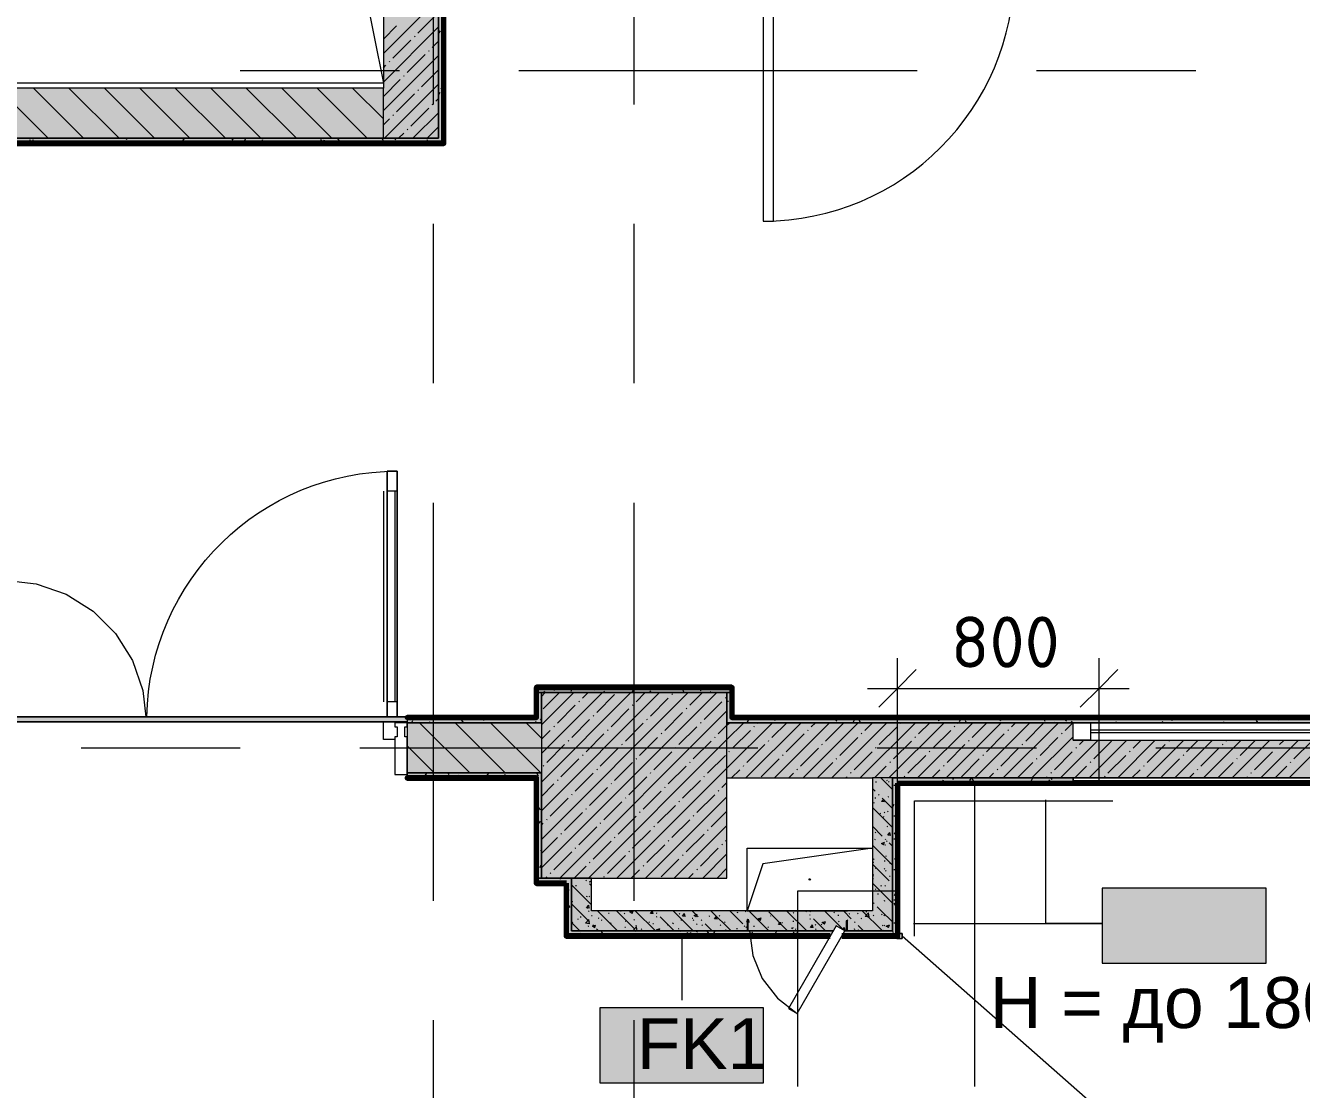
# Model space of a CAD drawing. Header units: millimetres. Extents: x -3817 to 677485, y -22715 to 103890.
# Drawn here: x 40976 to 46064, y 8349 to 12591 of the extents above; entities that cross this region are included whole.
import ezdxf

# ---------------------------------------------------------------- set-up
doc = ezdxf.new("R2010")
doc.units = ezdxf.units.MM
doc.layers.add('PDF _Геометрия', color=7, linetype='Continuous', true_color=0x1d1d1d)
doc.layers.add('PDF _Сплошная заливка', color=7, linetype='Continuous', true_color=0xffffff)
doc.layers.add('PDF _Текст', color=7, linetype='Continuous')
doc.styles.add('PDF GOST-Common', font='arial.ttf')
doc.styles.add('PDF ISOCPEUR', font='isocpeur.ttf')

msp = doc.modelspace()

# ---------------------------------------------------------------- hatches: boundary and pattern name
at = {"layer": 'PDF _Сплошная заливка', "transparency": 33554559}
for points in [[(43773.3, 9931.3), (43793.3, 9931.3), (43793.3, 9951.4), (43013.3, 9951.4), (43013.3, 9931.3), (43713.7, 9931.3)], [(47653.3, 9591.3), (47653.3, 9811.3), (46353.3, 9811.3), (46353.3, 9741.4), (45153.3, 9741.4), (45153.3, 9811.3), (43773.3, 9811.3), (43773.3, 9591.3), (47424.6, 9591.3)], [(43153.3, 9171.3), (43153.3, 9191.4), (43013.3, 9191.4), (43013.3, 9171.3), (43133.3, 9171.3)], [(44243.3, 8981.3), (44248.3, 8981.3), (44248.3, 9021.3), (44253.3, 9021.3), (44253.3, 8981.3), (44433.3, 8981.3), (44433.3, 9061.4), (43233.3, 9061.4), (43233.3, 8981.3), (43853.3, 8981.3), (43853.3, 9021.3), (43858.3, 9021.3), (43858.3, 8981.3), (44197.1, 8981.3), (44208.6, 9001.3)]]:
    msp.add_hatch(color=256, dxfattribs=at).paths.add_polyline_path(points)
h = msp.add_hatch(color=256, dxfattribs=at)
h.paths.add_polyline_path([(42971.5, 9811.3), (43013.3, 9811.3), (43013.3, 9831.4), (42498.3, 9831.4), (42498.3, 9811.3)], flags=0)
h.paths.add_polyline_path([(39583.3, 9811.3), (39583.3, 9831.4), (39003.3, 9831.4), (39003.3, 9811.3), (39283.3, 9811.3)], flags=0)
at = {"layer": 'PDF _Сплошная заливка', "true_color": 0x494949, "transparency": 33554559}
msp.add_hatch(color=251, dxfattribs=at).paths.add_polyline_path([(42498.3, 9814.4), (42498.3, 9834.4), (40858.3, 9834.4), (40858.3, 9814.4), (41487.1, 9814.4)])
at = {"layer": 'PDF _Сплошная заливка', "transparency": 33554559}
h = msp.add_hatch(color=256, dxfattribs=at)
h.paths.add_polyline_path([(51877.7, 9811.3), (52013.3, 9811.3), (52013.3, 9831.4), (50473.3, 9831.4), (50473.3, 9811.3)], flags=0)
h.paths.add_polyline_path([(43793.3, 9811.3), (48823.3, 9811.3), (48823.3, 9831.4), (43793.3, 9831.4)], flags=0)
h = msp.add_hatch(color=256, dxfattribs=at)
h.paths.add_polyline_path([(43013.3, 9611.4), (43033.3, 9611.4), (43033.3, 9811.3), (42498.3, 9811.3), (42498.3, 9611.4), (42971.5, 9611.4)], flags=0)
h.paths.add_polyline_path([(40853.3, 9611.4), (40853.3, 9811.3), (39283.3, 9811.3), (39283.3, 9611.4), (40002.8, 9611.4)], flags=0)
h = msp.add_hatch(color=256, dxfattribs=at)
h.paths.add_polyline_path([(42971.5, 9591.3), (43013.3, 9591.3), (43013.3, 9611.4), (42498.3, 9611.4), (42498.3, 9591.3)], flags=0)
h.paths.add_polyline_path([(39316.3, 9591.3), (40853.3, 9591.3), (40853.3, 9611.4), (39303.3, 9611.4), (39303.3, 9591.3)], flags=0)
h = msp.add_hatch(color=256, dxfattribs=at)
h.paths.add_polyline_path([(47633.3, 9571.4), (47653.3, 9571.4), (47653.3, 9591.3), (46353.3, 9591.3), (46353.3, 9571.4), (47632.3, 9571.4)], flags=0)
h.paths.add_polyline_path([(44453.3, 9571.4), (45153.3, 9571.4), (45153.3, 9591.3), (44453.3, 9591.3)], flags=0)
h = msp.add_hatch(color=256, dxfattribs=at)
h.paths.add_polyline_path([(43153.3, 8961.3), (44185.5, 8961.3), (44197.1, 8981.3), (43153.3, 8981.3)], flags=0)
h.paths.add_polyline_path([(44453.3, 8961.3), (44453.3, 8981.3), (44243.3, 8981.3), (44231.7, 8961.3), (44243.3, 8961.3)], flags=0)

# ---------------------------------------------------------------- linework, layer by layer
at = {"layer": 'PDF _Геометрия', "color": 253, "lineweight": 9, "true_color": 0xaaaaaa}
for points in [[(42603.3, 12276), (42603.3, 13863.5)], [(43403.3, 12276), (43403.3, 13863.5)], [(41832.6, 12411.3), (42467.6, 12411.3)], [(42943.8, 12411.3), (44531.3, 12411.3)], [(45007.6, 12411.3), (45642.6, 12411.3)], [(42603.3, 11164.8), (42603.3, 11799.8)], [(43403.3, 11164.8), (43403.3, 11799.8)], [(42404.3, 10734.4), (42404.3, 9894.4)], [(42458.3, 10734.4), (42418.3, 10734.4)], [(42448.3, 10734.4), (42448.3, 9894.4)], [(42603.3, 9101), (42603.3, 10688.5)], [(43403.3, 9101), (43403.3, 10688.5)], [(40893.3, 9834.4), (40893.3, 10379.3), (41019, 10365.2), (41138.4, 10323.4), (41245.5, 10256.1), (41335, 10166.6), (41402.3, 10059.5), (41444.1, 9940.1), (41456, 9834.4)], [(42458.3, 9894.4), (42418.3, 9894.4)], [(42448.3, 9744.3), (42403.3, 9744.3), (42403.3, 9814.4), (42458.3, 9814.4), (42458.3, 9811.3)], [(42458.3, 9794.3), (42458.3, 9754.3)], [(46353.3, 9811.3), (45153.3, 9811.3)], [(46283.3, 9781.4), (45223.3, 9781.4)], [(46283.3, 9771.3), (45223.3, 9771.3)], [(45153.3, 9741.4), (46353.3, 9741.4)], [(41197.6, 9711.4), (41832.6, 9711.4)], [(42308.8, 9711.4), (43896.3, 9711.4)], [(44372.6, 9711.4), (45007.6, 9711.4)], [(45483.8, 9711.4), (47071.3, 9711.4)], [(43863.3, 8981.3), (43876.2, 8883), (43914.2, 8791.3), (43974.6, 8712.6), (44053.3, 8652.3)], [(42603.3, 7989.8), (42603.3, 8624.8)], [(43403.3, 7989.8), (43403.3, 8624.8)]]:
    msp.add_lwpolyline(points, dxfattribs=at)
at = {"layer": 'PDF _Геометрия', "color": 9, "lineweight": 9, "true_color": 0xc0c0c0}
for points in [[(40703.3, 12341.4), (40703.3, 13051.4), (42403.3, 13051.4), (42403.3, 12341.4)], [(43793.3, 9951.4), (43013.3, 9951.4), (43013.3, 9931.3), (43793.3, 9931.3)]]:
    msp.add_lwpolyline(points, close=True, dxfattribs=at)
at = {"layer": 'PDF _Геометрия', "color": 7, "lineweight": 9}
for points in [[(42403.3, 13051.4), (40703.3, 13051.4), (42288.3, 12936.3), (42403.3, 12361.3), (40703.3, 12361.3)], [(42643.3, 12141.3), (42643.3, 12790.4)], [(42403.3, 12141.3), (42403.3, 12341.4)], [(44453.3, 8981.3), (44453.3, 9570.4), (44453.3, 9948), (44453.3, 10068)], [(45257.3, 9571.4), (45257.3, 9948), (45257.3, 10068)], [(44333.3, 9948), (45377.3, 9948)], [(42498.3, 9834.4), (40858.3, 9834.4), (42498.3, 9834.4), (42498.3, 9814.4), (40858.3, 9814.4), (42498.3, 9814.4)], [(44433.3, 9591.3), (44353.3, 9591.3)], [(44453.3, 9571.4), (44466.3, 9571.4), (45153.3, 9571.4)], [(44759.8, 9570.8), (44759.8, 8361)], [(44517.8, 9010), (45269.6, 9010), (45044.3, 9010), (45044.3, 9504)], [(44353.3, 9311.3), (43915.8, 9248.9), (43853.3, 9061.4), (43853.3, 9311.3), (44353.3, 9311.3), (44353.3, 9061.4), (44253.3, 9061.4)], [(44447, 9139.1), (44055.2, 9139.1), (44055.2, 8361)], [(43593.1, 8960.8), (43593.1, 8705)], [(44461.3, 8970.9), (44471.3, 8970.9), (44471.3, 8951.4), (44451.3, 8951.4), (44451.3, 8960.4), (44451.3, 8951.4), (44471.3, 8951.4), (44471.3, 8970.9), (44455.9, 8970.9)], [(44471.3, 8961.1), (45348, 8189)]]:
    msp.add_lwpolyline(points, dxfattribs=at)
at = {"layer": 'PDF _Геометрия', "color": 9, "lineweight": 9, "true_color": 0xc0c0c0}
for points in [[(43843.3, 12811.3), (42643.3, 12811.3), (42623.3, 12811.3), (42623.3, 12141.3), (39003.3, 12141.3), (38985.9, 12141.3), (40483.3, 12141.3), (40703.3, 12141.3), (42403.3, 12141.3), (42623.3, 12141.3), (42623.3, 12811.3), (43838.3, 12811.3)], [(39003.3, 12121.4), (42643.3, 12121.4), (42643.3, 12141.3)], [(43033.3, 9811.3), (43013.3, 9811.3), (43033.3, 9811.3), (43033.3, 9931.3), (43013.3, 9931.3), (43013.3, 9832.4)], [(48823.3, 9591.3), (48823.3, 9611.4), (48823.3, 9811.3), (48823.3, 9831.4), (43793.3, 9831.4), (43793.3, 9931.3), (43773.3, 9931.3), (43773.3, 9811.3), (43793.3, 9811.3), (48153.3, 9811.3), (48153.3, 9611.4), (48173.3, 9611.4), (48153.3, 9611.4), (48153.3, 9311.3), (47893.3, 9311.3), (47873.3, 9311.3), (47873.3, 2411.3)], [(43013.3, 9831.4), (42498.3, 9831.4), (42498.3, 9811.3), (42498.3, 9611.4), (42498.3, 9591.3), (43013.3, 9591.3), (43013.3, 9191.4), (43033.3, 9191.4), (43033.3, 9611.4), (43013.3, 9611.4), (43033.3, 9611.4)], [(47633.3, 2052.4), (47633.3, 2041.3), (47653.3, 2041.3), (47653.3, 9571.4), (47653.3, 9591.3), (46353.3, 9591.3), (46353.3, 9571.4), (46353.3, 9591.3), (45153.3, 9591.3), (45153.3, 9571.4), (45153.3, 9591.3), (44453.3, 9591.3), (44433.3, 9591.3), (44433.3, 8981.3), (44433.3, 9061.4), (44433.3, 9591.3), (47653.3, 9591.3), (47653.3, 9811.3), (43773.3, 9811.3)], [(43773.3, 9591.3), (44353.3, 9591.3), (44353.3, 9061.4), (43233.3, 9061.4), (43233.3, 9191.4), (43153.3, 9191.4), (43153.3, 8981.3), (43233.3, 8981.3), (43153.3, 8981.3), (43153.3, 9171.3), (43153.3, 9191.4), (43013.3, 9191.4), (43013.3, 9171.3), (43132.3, 9171.3)], [(43133.3, 9171.3), (43133.3, 8961.3), (43153.3, 8961.3), (44185.5, 8961.3)], [(43853.3, 9061.4), (44253.3, 9061.4)], [(44231.7, 8961.3), (44453.3, 8961.3), (44453.3, 8981.3)]]:
    msp.add_lwpolyline(points, dxfattribs=at)
at = {"layer": 'PDF _Геометрия', "color": 231, "lineweight": 70, "true_color": 0xff80c0}
for points in [[(39003.3, 12031.3), (39004.3, 12031.3), (39004.3, 12120.4), (42643.3, 12120.4), (42644.3, 12120.4), (42644.3, 12790.4), (43868.3, 12790.4), (43868.3, 12791.4), (43843.3, 12791.4)], [(42643.3, 12141.3), (42643.3, 12121.4), (39003.3, 12121.4)], [(43013.3, 9832.4), (42498.3, 9832.4), (42498.3, 9831.4), (43013.3, 9831.4)], [(43012.3, 9590.3), (43012.3, 9171.3), (43013.3, 9171.3), (43013.3, 9591.3), (43012.3, 9591.3)], [(44231.1, 8960.3), (44453.3, 8960.3), (44454.3, 8960.3), (44454.3, 9570.4)], [(43132.3, 9171.3), (43132.3, 8961.3), (43132.3, 8960.3), (44185, 8960.3)], [(44185.5, 8961.3), (43133.3, 8961.3), (43133.3, 9171.3)], [(44453.3, 8981.3), (44453.3, 8961.3), (44231.7, 8961.3)]]:
    msp.add_lwpolyline(points, dxfattribs=at)
at = {"layer": 'PDF _Геометрия', "color": 231, "lineweight": 9, "true_color": 0xff80c0}
for points in [[(43843.3, 12791.4), (42656.3, 12791.4), (42643.3, 12791.4), (42643.3, 12790.4), (42643.3, 12141.3)], [(43013.3, 9831.4), (43013.3, 9832.4)], [(44454.3, 9570.4), (44453.3, 9570.4), (44453.3, 8981.3)], [(43133.3, 9171.3), (43132.3, 9171.3)]]:
    msp.add_lwpolyline(points, dxfattribs=at)
at = {"layer": 'PDF _Геометрия', "color": 253, "lineweight": 13, "true_color": 0xaaaaaa}
for points in [[(43918.3, 11811.3), (43958.3, 11811.3), (43958.3, 12811.3), (43918.3, 12811.3)], [(45223.3, 9811.3), (45223.3, 9741.4), (45153.3, 9741.4), (45153.3, 9811.3)], [(43858.3, 9021.3), (43853.3, 9021.3), (43853.3, 8981.3), (43858.3, 8981.3)], [(44248.3, 9021.3), (44248.3, 8981.3), (44253.3, 8981.3), (44253.3, 9021.3)], [(44053.3, 8652.3), (44243.3, 8981.3), (44208.6, 9001.3), (44018.6, 8672.3)]]:
    msp.add_lwpolyline(points, close=True, dxfattribs=at)
at = {"layer": 'PDF _Геометрия', "lineweight": 9}
for points in [[(42403.3, 12479.7), (42623.3, 12699.7)], [(42541.3, 12560.7), (42612.6, 12632)], [(42403.3, 12536.7), (42455.7, 12589.2)], [(42403.3, 12365.7), (42623.3, 12585.7)], [(42441.5, 12460.9), (42512.8, 12532.2)], [(42527, 12546.4), (42529.4, 12548.8)], [(42598.3, 12503.7), (42623.3, 12528.6)], [(42403.3, 12251.6), (42623.3, 12471.6)], [(42498.5, 12403.9), (42569.8, 12475.2)], [(42584, 12489.4), (42586.4, 12491.8)], [(42403.3, 12422.7), (42413, 12432.4)], [(42427.2, 12446.7), (42429.6, 12449)], [(42403.3, 12308.6), (42470, 12375.4)], [(42484.3, 12389.6), (42486.6, 12392)], [(42555.5, 12346.9), (42623.3, 12414.6)], [(41066.4, 12141.3), (40866.4, 12341.4)], [(41207.8, 12141.3), (41007.8, 12341.4)], [(41349.2, 12141.3), (41149.2, 12341.4)], [(41490.6, 12141.3), (41290.6, 12341.4)], [(41632.1, 12141.3), (41432.1, 12341.4)], [(41773.5, 12141.3), (41573.5, 12341.4)], [(41914.9, 12141.3), (41714.9, 12341.4)], [(42056.3, 12141.3), (41856.3, 12341.4)], [(42197.7, 12141.3), (41997.7, 12341.4)], [(42339.2, 12141.3), (42139.2, 12341.4)], [(42403.3, 12218.7), (42280.6, 12341.4)], [(42407.1, 12141.3), (42623.3, 12357.6)], [(42455.7, 12247.1), (42527, 12318.3)], [(42541.3, 12332.6), (42543.6, 12335)], [(42598.3, 12275.6), (42600.7, 12277.9)], [(42612.6, 12289.8), (42623.3, 12300.5)], [(42403.3, 12194.6), (42427.2, 12218.6)], [(42441.5, 12232.8), (42443.9, 12235.2)], [(42512.8, 12190), (42584, 12261.3)], [(42521.1, 12141.3), (42623.3, 12243.5)], [(42464.1, 12141.3), (42484.3, 12161.5)], [(42498.5, 12175.8), (42500.9, 12178.2)], [(42578.1, 12141.3), (42623.3, 12186.5)], [(43033.3, 9916.3), (43048.3, 9931.3)], [(43033.3, 9802.3), (43162.3, 9931.3)], [(43033.3, 9688.2), (43276.4, 9931.3)], [(43033.3, 9574.2), (43390.4, 9931.3)], [(43033.3, 9460.1), (43504.5, 9931.3)], [(43033.3, 9346.1), (43618.5, 9931.3)], [(43033.3, 9232), (43732.6, 9931.3)], [(43040.2, 9866.3), (43105.3, 9931.3)], [(43197.1, 9909.1), (43219.4, 9931.3)], [(43254.1, 9852), (43325.4, 9923.3)], [(43410.9, 9894.8), (43447.5, 9931.3)], [(43553.5, 9923.3), (43555.8, 9925.7)], [(43624.7, 9880.5), (43675.6, 9931.3)], [(43097.3, 9809.3), (43168.5, 9880.5)], [(43182.8, 9894.8), (43185.2, 9897.2)], [(43396.6, 9880.5), (43399, 9882.9)], [(43467.9, 9837.8), (43539.2, 9909.1)], [(43681.8, 9823.5), (43753.1, 9894.8)], [(43767.3, 9909.1), (43769.7, 9911.4)], [(43106.6, 9191.4), (43773.3, 9858)], [(43154.3, 9752.2), (43225.6, 9823.5)], [(43239.8, 9837.8), (43242.2, 9840.1)], [(43311.1, 9795), (43382.4, 9866.3)], [(43453.7, 9823.5), (43456, 9825.9)], [(43525, 9780.7), (43596.2, 9852)], [(43610.5, 9866.3), (43612.9, 9868.7)], [(42747.8, 9611.4), (42547.8, 9811.3)], [(42889.3, 9611.4), (42689.3, 9811.3)], [(43030.7, 9611.4), (42830.7, 9811.3)], [(43033.3, 9750.2), (42972.1, 9811.3)], [(43033.3, 9745.3), (43068.8, 9780.7)], [(43083, 9795), (43085.4, 9797.4)], [(43220.7, 9191.4), (43773.3, 9743.9), (43840.7, 9811.3)], [(43296.9, 9780.7), (43299.2, 9783.1)], [(43334.7, 9191.4), (43773.3, 9629.9), (43954.7, 9811.3)], [(43368.1, 9738), (43439.4, 9809.3)], [(43582, 9723.7), (43653.3, 9795)], [(43667.5, 9809.3), (43669.9, 9811.6)], [(43738.8, 9766.5), (43773.3, 9801), (43783.7, 9811.3)], [(43795.8, 9709.5), (43867.1, 9780.7)], [(43848.8, 9591.3), (44068.8, 9811.3)], [(43881.4, 9795), (43883.7, 9797.4)], [(43895.6, 9809.3), (43897.7, 9811.3)], [(43952.6, 9752.2), (44011.8, 9811.3)], [(43962.8, 9591.3), (44182.8, 9811.3)], [(44076.9, 9591.3), (44296.9, 9811.3)], [(44095.2, 9780.7), (44097.6, 9783.1)], [(44109.5, 9795), (44125.8, 9811.3)], [(44166.5, 9738), (44237.8, 9809.3)], [(44190.9, 9591.3), (44410.9, 9811.3)], [(44305, 9591.3), (44525, 9811.3)], [(44323.3, 9780.7), (44353.9, 9811.3)], [(44380.3, 9723.7), (44451.6, 9795)], [(44419, 9591.3), (44639, 9811.3)], [(44465.9, 9809.3), (44468, 9811.3)], [(44533.1, 9591.3), (44753.1, 9811.3)], [(44537.1, 9766.5), (44582, 9811.3)], [(44594.2, 9709.5), (44665.4, 9780.7)], [(44647.1, 9591.3), (44867.1, 9811.3)], [(44679.7, 9795), (44682.1, 9797.4)], [(44694, 9809.3), (44696, 9811.3)], [(44751, 9752.2), (44810.1, 9811.3)], [(44761.2, 9591.3), (44981.2, 9811.3)], [(44875.2, 9591.3), (45095.2, 9811.3)], [(44893.5, 9780.7), (44895.9, 9783.1)], [(44907.8, 9795), (44924.1, 9811.3)], [(44964.8, 9738), (45036.1, 9809.3)], [(45121.6, 9780.7), (45152.2, 9811.3)], [(42606.4, 9611.4), (42498.3, 9719.5)], [(43054.5, 9652.4), (43125.8, 9723.7)], [(43140, 9738), (43142.4, 9740.4)], [(43211.3, 9695.2), (43282.6, 9766.5)], [(43353.9, 9723.7), (43356.3, 9726.1)], [(43425.2, 9681), (43496.4, 9752.2)], [(43510.7, 9766.5), (43513.1, 9768.9)], [(43639, 9666.7), (43710.3, 9738)], [(43724.5, 9752.2), (43726.9, 9754.6)], [(43852.8, 9652.4), (43924.1, 9723.7)], [(43938.4, 9738), (43940.8, 9740.4)], [(44009.7, 9695.2), (44080.9, 9766.5)], [(44152.2, 9723.7), (44154.6, 9726.1)], [(44223.5, 9681), (44294.8, 9752.2)], [(44309, 9766.5), (44311.4, 9768.9)], [(44437.3, 9666.7), (44508.6, 9738)], [(44522.9, 9752.2), (44525.3, 9754.6)], [(44651.2, 9652.4), (44722.5, 9723.7)], [(44736.7, 9738), (44739.1, 9740.4)], [(44808, 9695.2), (44879.3, 9766.5)], [(44950.6, 9723.7), (44952.9, 9726.1)], [(44989.3, 9591.3), (45153.3, 9755.3)], [(45021.9, 9681), (45093.1, 9752.2)], [(45103.3, 9591.3), (45253.3, 9741.4)], [(45107.4, 9766.5), (45109.8, 9768.9)], [(45178.7, 9723.7), (45196.3, 9741.4)], [(45217.4, 9591.3), (45367.4, 9741.4)], [(45235.7, 9666.7), (45307, 9738)], [(45331.4, 9591.3), (45481.4, 9741.4)], [(45392.5, 9709.5), (45424.4, 9741.4)], [(45445.5, 9591.3), (45595.5, 9741.4)], [(45449.5, 9652.4), (45520.8, 9723.7)], [(45535.1, 9738), (45537.4, 9740.4)], [(45559.5, 9591.3), (45709.5, 9741.4)], [(45606.4, 9695.2), (45652.5, 9741.4)], [(45673.6, 9591.3), (45823.6, 9741.4)], [(45748.9, 9723.7), (45751.3, 9726.1)], [(45763.2, 9738), (45766.5, 9741.4)], [(45787.6, 9591.3), (45937.6, 9741.4)], [(45820.2, 9681), (45880.6, 9741.4)], [(45901.7, 9591.3), (46051.7, 9741.4)], [(45977, 9723.7), (45994.6, 9741.4)], [(46015.7, 9591.3), (46165.7, 9741.4)], [(46034, 9666.7), (46105.3, 9738)], [(43197.1, 9681), (43199.4, 9683.3)], [(43268.3, 9638.2), (43339.6, 9709.5)], [(43410.9, 9666.7), (43413.3, 9669.1)], [(43482.2, 9623.9), (43553.5, 9695.2)], [(43567.7, 9709.5), (43570.1, 9711.8)], [(43696, 9609.7), (43767.3, 9681)], [(43781.6, 9695.2), (43783.9, 9697.6)], [(43995.4, 9681), (43997.8, 9683.3)], [(44066.7, 9638.2), (44138, 9709.5)], [(44209.3, 9666.7), (44211.6, 9669.1)], [(44280.5, 9623.9), (44351.8, 9695.2)], [(44366.1, 9709.5), (44368.4, 9711.8)], [(44494.4, 9609.7), (44565.7, 9681)], [(44579.9, 9695.2), (44582.3, 9697.6)], [(44793.8, 9681), (44796.1, 9683.3)], [(44865, 9638.2), (44936.3, 9709.5)], [(45007.6, 9666.7), (45010, 9669.1)], [(45078.9, 9623.9), (45150.2, 9695.2)], [(45164.4, 9709.5), (45166.8, 9711.8)], [(45292.7, 9609.7), (45364, 9681)], [(45378.3, 9695.2), (45380.6, 9697.6)], [(45592.1, 9681), (45594.5, 9683.3)], [(45663.4, 9638.2), (45734.7, 9709.5)], [(45805.9, 9666.7), (45808.3, 9669.1)], [(45877.2, 9623.9), (45948.5, 9695.2)], [(45962.8, 9709.5), (45965.1, 9711.8)], [(43040.2, 9638.2), (43042.6, 9640.6)], [(43111.5, 9595.4), (43182.8, 9666.7)], [(43254.1, 9623.9), (43256.5, 9626.3)], [(43325.4, 9581.2), (43396.6, 9652.4)], [(43539.2, 9566.9), (43610.5, 9638.2)], [(43624.7, 9652.4), (43627.1, 9654.8)], [(43791.8, 9591.3), (43824.3, 9623.9)], [(43838.6, 9638.2), (43841, 9640.6)], [(43909.9, 9595.4), (43981.2, 9666.7)], [(44052.4, 9623.9), (44054.8, 9626.3)], [(44133.9, 9591.3), (44195, 9652.4)], [(44362, 9591.3), (44408.8, 9638.2)], [(44423.1, 9652.4), (44425.5, 9654.8)], [(44590.1, 9591.3), (44622.7, 9623.9)], [(44636.9, 9638.2), (44639.3, 9640.6)], [(44708.2, 9595.4), (44779.5, 9666.7)], [(44850.8, 9623.9), (44853.1, 9626.3)], [(44932.2, 9591.3), (44993.3, 9652.4)], [(45160.3, 9591.3), (45207.2, 9638.2)], [(45221.4, 9652.4), (45223.8, 9654.8)], [(45388.4, 9591.3), (45421, 9623.9)], [(45435.3, 9638.2), (45437.6, 9640.6)], [(45506.6, 9595.4), (45577.8, 9666.7)], [(45649.1, 9623.9), (45651.5, 9626.3)], [(45730.6, 9591.3), (45791.7, 9652.4)], [(45958.7, 9591.3), (46005.5, 9638.2)], [(46019.8, 9652.4), (46022.2, 9654.8)], [(43033.3, 9517.2), (43083, 9566.9)], [(43097.3, 9581.2), (43099.6, 9583.5)], [(43168.5, 9538.4), (43239.8, 9609.7)], [(43311.1, 9566.9), (43313.5, 9569.3)], [(43382.4, 9524.1), (43453.7, 9595.4)], [(43467.9, 9609.7), (43470.3, 9612)], [(43596.2, 9509.9), (43667.5, 9581.2)], [(43681.8, 9595.4), (43684.1, 9597.8)], [(43753.1, 9552.7), (43773.3, 9572.9)], [(44019.9, 9591.3), (44038.2, 9609.7)], [(44247.9, 9591.3), (44252, 9595.4)], [(44266.3, 9609.7), (44268.6, 9612)], [(44480.1, 9595.4), (44482.5, 9597.8)], [(44818.2, 9591.3), (44836.5, 9609.7)], [(45046.3, 9591.3), (45050.4, 9595.4)], [(45064.6, 9609.7), (45067, 9612)], [(45278.5, 9595.4), (45280.8, 9597.8)], [(45616.5, 9591.3), (45634.9, 9609.7)], [(45844.6, 9591.3), (45848.7, 9595.4)], [(45863, 9609.7), (45865.3, 9612)], [(43154.3, 9524.1), (43156.7, 9526.5)], [(43225.6, 9481.4), (43296.9, 9552.7)], [(43439.4, 9467.1), (43510.7, 9538.4)], [(43448.8, 9191.4), (43773.3, 9515.8)], [(43525, 9552.7), (43527.3, 9555)], [(43653.3, 9452.9), (43724.5, 9524.1)], [(43738.8, 9538.4), (43741.2, 9540.8)], [(43068.8, 9438.6), (43140, 9509.9)], [(43211.3, 9467.1), (43213.7, 9469.5)], [(43282.6, 9424.3), (43353.9, 9495.6)], [(43368.1, 9509.9), (43370.5, 9512.3)], [(43496.4, 9410.1), (43567.7, 9481.4)], [(43582, 9495.6), (43584.4, 9498)], [(43054.5, 9424.3), (43056.9, 9426.7)], [(43125.8, 9381.6), (43197.1, 9452.9)], [(43339.6, 9367.3), (43410.9, 9438.6)], [(43425.2, 9452.9), (43427.5, 9455.2)], [(43553.5, 9353.1), (43624.7, 9424.3)], [(43639, 9438.6), (43641.4, 9441)], [(43710.3, 9395.8), (43773.3, 9458.8)], [(43033.3, 9403.1), (43040.2, 9410.1)], [(43111.5, 9367.3), (43113.9, 9369.7)], [(43182.8, 9324.6), (43254.1, 9395.8)], [(43268.3, 9410.1), (43270.7, 9412.5)], [(43396.6, 9310.3), (43467.9, 9381.6)], [(43482.2, 9395.8), (43484.6, 9398.2)], [(43562.8, 9191.4), (43773.3, 9401.8)], [(43610.5, 9296), (43681.8, 9367.3)], [(43696, 9381.6), (43698.4, 9383.9)], [(43033.3, 9289.1), (43097.3, 9353.1)], [(43168.5, 9310.3), (43170.9, 9312.7)], [(43239.8, 9267.5), (43311.1, 9338.8)], [(43325.4, 9353.1), (43327.7, 9355.4)], [(43453.7, 9253.3), (43525, 9324.6)], [(43539.2, 9338.8), (43541.6, 9341.2)], [(43753.1, 9324.6), (43755.4, 9326.9)], [(43767.3, 9338.8), (43773.3, 9344.8)], [(43083, 9224.8), (43154.3, 9296)], [(43296.9, 9210.5), (43368.1, 9281.8)], [(43382.4, 9296), (43384.8, 9298.4)], [(43510.7, 9196.2), (43582, 9267.5)], [(43596.2, 9281.8), (43598.6, 9284.2)], [(43667.5, 9239), (43738.8, 9310.3)], [(43676.9, 9191.4), (43773.3, 9287.7)], [(43068.8, 9210.5), (43071.1, 9212.9)], [(43163.7, 9191.4), (43211.3, 9239)], [(43225.6, 9253.3), (43227.9, 9255.6)], [(43391.8, 9191.4), (43425.2, 9224.8)], [(43439.4, 9239), (43441.8, 9241.4)], [(43619.9, 9191.4), (43639, 9210.5)], [(43653.3, 9224.8), (43655.6, 9227.1)], [(43733.9, 9191.4), (43773.3, 9230.7)], [(43049.6, 9191.4), (43054.5, 9196.2)], [(43282.6, 9196.2), (43285, 9198.6)]]:
    msp.add_lwpolyline(points, dxfattribs=at)
at = {"layer": 'PDF _Геометрия', "color": 253, "lineweight": 9, "true_color": 0x9b9b9b}
for points in [[(42630, 12570.1), (42624.9, 12561.4)], [(42641.1, 12528.4), (42636.1, 12519.7)], [(42640.9, 12548.9), (42643.3, 12548.9)], [(42640.9, 12487.9), (42643.3, 12487.9)], [(42640.9, 12396.5), (42643.3, 12396.5)], [(42628.9, 12324.3), (42623.9, 12315.6)], [(42638.5, 12334.2), (42633.4, 12342.9)], [(42640, 12282.7), (42635, 12274)], [(42640.9, 12213.6), (42643.3, 12213.6)], [(42643.3, 12203.9), (42641.6, 12206.8)], [(40998.6, 12126.5), (40993.6, 12135.2)], [(41006.2, 12135), (41001.1, 12126.2)], [(41036.8, 12121.4), (41035.2, 12124)], [(41074.2, 12130.9), (41069.2, 12122.2)], [(41086.5, 12122.2), (41096.5, 12122.2)], [(41107.2, 12121.4), (41103.2, 12128.1)], [(41177.9, 12122.2), (41188, 12122.2)], [(41221, 12141.3), (41220.5, 12140.4)], [(41269.3, 12122.2), (41279.4, 12122.2)], [(41283.1, 12121.4), (41281, 12125.1)], [(41319.9, 12129.8), (41315.1, 12121.4)], [(41380.4, 12135.8), (41377.2, 12141.3)], [(41388, 12125.7), (41385.4, 12121.4)], [(41452.2, 12122.2), (41462.3, 12122.2)], [(41459.1, 12121.4), (41458.7, 12122.1)], [(41543.7, 12122.2), (41553.7, 12122.2)], [(41607.3, 12139.8), (41602.3, 12131.1)], [(41604.6, 12122.2), (41614.7, 12122.2)], [(41694.2, 12140.9), (41693.9, 12141.3)], [(41757, 12122.2), (41767.1, 12122.2)], [(41803.8, 12133.9), (41799.5, 12141.3)], [(41811.4, 12127.6), (41807.8, 12121.4)], [(41845.5, 12122.7), (41840.5, 12131.4)], [(41853, 12138.8), (41848, 12130)], [(41848.5, 12122.2), (41858.5, 12122.2)], [(41921.1, 12134.7), (41916, 12126)], [(41939.9, 12122.2), (41950, 12122.2)], [(42117.6, 12139), (42116.3, 12141.3)], [(42122.8, 12122.2), (42132.8, 12122.2)], [(42159.3, 12127.9), (42154.2, 12136.6)], [(42166.8, 12133.6), (42161.8, 12124.9)], [(42214.2, 12122.2), (42224.3, 12122.2)], [(42227.3, 12132), (42222.3, 12140.7)], [(42234.8, 12129.5), (42230.1, 12121.4)], [(42268.6, 12121.4), (42263.9, 12129.5)], [(42275.2, 12122.2), (42285.2, 12122.2)], [(42405, 12129), (42400, 12137.7)], [(42427.6, 12122.2), (42437.6, 12122.2)], [(42452.8, 12141.3), (42449.1, 12134.9)], [(42519, 12122.2), (42529.1, 12122.2)], [(42582.7, 12126), (42577.7, 12134.7)], [(42610.5, 12122.2), (42620.5, 12122.2)], [(42620.6, 12121.4), (42619.3, 12123.5)], [(42640.9, 12152.6), (42643.3, 12152.6)], [(43045.5, 9936.9), (43042.3, 9931.3)], [(43087.1, 9948.1), (43082.1, 9939.3)], [(43136.8, 9947), (43134.3, 9951.4)], [(43155.1, 9944), (43150.1, 9935.3)], [(43204.8, 9951.1), (43204.7, 9951.4)], [(43246.5, 9940), (43241.4, 9948.7)], [(43286.6, 9931.3), (43283.1, 9937.5)], [(43382.5, 9948.1), (43380.7, 9951.4)], [(43400.9, 9942.9), (43395.8, 9934.2)], [(43468.9, 9938.8), (43464.6, 9931.3)], [(43560.2, 9945.1), (43556.7, 9951.4)], [(43601.9, 9934), (43596.8, 9942.7)], [(43669.9, 9938.1), (43664.9, 9946.8)], [(43687.3, 9951.4), (43683.2, 9944.2)], [(43709, 9931.3), (43706.5, 9935.6)], [(43016, 9912.5), (43013.3, 9917.2)], [(43013.3, 9897.1), (43016.8, 9897.1)], [(43773.3, 9897.1), (43778.8, 9897.1)], [(43793.3, 9891), (43788.8, 9883.3)], [(42570.2, 9831.1), (42570.1, 9831.4)], [(42679.9, 9824), (42675.7, 9831.4)], [(42721.5, 9812.9), (42716.5, 9821.6)], [(42806.8, 9828.3), (42801.8, 9819.6)], [(42843.7, 9831.4), (42843.4, 9830.8)], [(42993.7, 9829.2), (42992.4, 9831.4)], [(43033.3, 9821.6), (43030.3, 9826.8)], [(43840.5, 9825.4), (43837.1, 9831.4)], [(43857.8, 9819.9), (43852.9, 9811.3)], [(43899.4, 9831), (43894.4, 9822.3)], [(43967.4, 9826.9), (43962.4, 9818.2)], [(44154.3, 9830.6), (44153.9, 9831.4)], [(44213.2, 9825.8), (44208.1, 9817.1)], [(44264, 9823.5), (44259.4, 9831.4)], [(44281.2, 9821.8), (44276.2, 9813.1)], [(44305.6, 9812.4), (44300.6, 9821.1)], [(44497.9, 9831.4), (44495.5, 9827.2)], [(44577.7, 9828.7), (44576.2, 9831.4)], [(44619.4, 9817.5), (44614.3, 9826.2)], [(44687.4, 9821.6), (44682.4, 9830.3)], [(44704.6, 9823.7), (44699.6, 9814.9)], [(44744.3, 9831.4), (44741.3, 9826.1)], [(44814.3, 9830.7), (44809.3, 9822)], [(44865.1, 9818.6), (44860.1, 9827.3)], [(45042.8, 9815.6), (45037.8, 9824.3)], [(45060, 9829.6), (45055, 9820.9)], [(45128.1, 9825.6), (45123.1, 9816.8)], [(45342.6, 9831.4), (45342.4, 9831)], [(45424.6, 9824.9), (45420.9, 9831.4)], [(45551.5, 9827.4), (45546.5, 9818.7)], [(45589, 9831.4), (45588.1, 9829.9)], [(45659.4, 9831.4), (45656.2, 9825.8)], [(45738.4, 9830.1), (45737.7, 9831.4)], [(45848.1, 9823), (45843.2, 9831.4)], [(45889.7, 9811.8), (45884.7, 9820.6)], [(45905.7, 9831.4), (45901.9, 9824.7)], [(45975, 9829.3), (45969.9, 9820.6)], [(45984.1, 9831.2), (45984, 9831.4)], [(42519.4, 9818.3), (42515.4, 9811.3)], [(42587.5, 9814.2), (42585.8, 9811.3)], [(43010.9, 9816.1), (43008.2, 9811.3)], [(43919, 9811.3), (43918.8, 9811.8)], [(44663, 9812.5), (44662.3, 9811.3)], [(44728.5, 9811.3), (44724, 9819.2)], [(44908.7, 9811.4), (44908.7, 9811.3)], [(45080.5, 9811.3), (45079.4, 9813.2)], [(45150.9, 9811.3), (45147.5, 9817.3)], [(45326.9, 9811.3), (45325.2, 9814.3)], [(45509.9, 9816.3), (45507, 9811.3)], [(45755.6, 9815.2), (45753.4, 9811.3)], [(42549.5, 9592.3), (42559.6, 9592.3)], [(42575.2, 9610.1), (42570.2, 9601.4)], [(42665.7, 9604.7), (42661.9, 9611.4)], [(42707.4, 9593.5), (42702.4, 9602.2)], [(42732.4, 9592.3), (42742.4, 9592.3)], [(42779.3, 9597.8), (42775.6, 9591.3)], [(42820.9, 9609), (42815.9, 9600.3)], [(42823.8, 9592.3), (42833.9, 9592.3)], [(42889, 9604.9), (42883.9, 9596.2)], [(42884.8, 9592.3), (42894.8, 9592.3)], [(42979.5, 9609.9), (42978.7, 9611.4)], [(43021.2, 9598.7), (43016.1, 9607.4)], [(44469.7, 9592.3), (44479.8, 9592.3)], [(44480, 9571.4), (44479.4, 9572.3)], [(44561.2, 9592.3), (44571.2, 9592.3)], [(44635.5, 9582), (44630.5, 9573.3)], [(44676.1, 9591.3), (44672.1, 9584.5)], [(44714.9, 9591.1), (44714.8, 9591.3)], [(44745.2, 9589.1), (44740.2, 9580.4)], [(44744.1, 9592.3), (44754.1, 9592.3)], [(44756.5, 9580), (44751.5, 9588.7)], [(44835.5, 9592.3), (44845.6, 9592.3)], [(44896.5, 9592.3), (44906.5, 9592.3)], [(44990.9, 9588), (44985.9, 9579.3)], [(45048.9, 9592.3), (45058.9, 9592.3)], [(45059, 9583.9), (45053.9, 9575.2)], [(45070.3, 9585.1), (45066.7, 9591.3)], [(45138.3, 9589.2), (45137.1, 9591.3)], [(45140.3, 9592.3), (45150.4, 9592.3)], [(43013.3, 9561.8), (43016.8, 9561.8)], [(44439.3, 9561.8), (44449.3, 9561.8)], [(43013.3, 9470.4), (43016.8, 9470.4)], [(43029.3, 9462.6), (43024.3, 9471.3)], [(44438.5, 9484.6), (44433.5, 9475.9)], [(43016.9, 9460.7), (43013.3, 9454.4)], [(43028, 9419), (43023, 9410.3)], [(44434.4, 9416.6), (44433.3, 9414.6)], [(44439.3, 9439.9), (44449.3, 9439.9)], [(44445.6, 9374.9), (44440.5, 9366.2)], [(44439.3, 9348.5), (44449.3, 9348.5)], [(43013.3, 9287.5), (43016.8, 9287.5)], [(43033.3, 9306.2), (43030.1, 9300.7)], [(44447.9, 9261), (44442.9, 9269.7)], [(43015.2, 9243.3), (43013.3, 9246.6)], [(43013.3, 9226.5), (43016.8, 9226.5)], [(43031, 9241.3), (43026, 9232.6)], [(44439.3, 9226.5), (44449.3, 9226.5)], [(43037.4, 9191.4), (43037.1, 9191)], [(43056.7, 9171.3), (43055.9, 9172.8)], [(43107.7, 9191.4), (43105.2, 9186.9)], [(43133.3, 9165.6), (43138.7, 9165.6)], [(44433.3, 9170.8), (44433.3, 9170.7)], [(44452, 9193), (44447, 9201.7)], [(43144.2, 9141.8), (43139.1, 9150.5)], [(44444.5, 9129.2), (44439.4, 9120.5)], [(44453.3, 9129.9), (44451.1, 9133.7)], [(43148.2, 9073.8), (43143.2, 9082.5)], [(44439.3, 9104.6), (44449.3, 9104.6)], [(44445, 9083.3), (44439.9, 9092)], [(44453.3, 9083.5), (44450.6, 9078.8)], [(43137.1, 9032.1), (43133.3, 9038.8)], [(44433.8, 9041.7), (44433.3, 9042.6)], [(44439.3, 9013.2), (44449.3, 9013.2)], [(43133.3, 8982.7), (43138.7, 8982.7)], [(43167.6, 8979.3), (43166.4, 8981.3)], [(43192.4, 8972.2), (43187.4, 8963.5)], [(43277.2, 8972.3), (43272.2, 8981)], [(43318.7, 8961.3), (43313.8, 8969.8)], [(43408.8, 8981.3), (43406.7, 8977.6)], [(43413.3, 8980.4), (43412.8, 8981.3)], [(43574.2, 8962.9), (43573.3, 8961.3)], [(43591, 8977.4), (43588.8, 8981.3)], [(43615.8, 8974.1), (43610.8, 8965.4)], [(43632.6, 8966.3), (43627.6, 8975)], [(43655.2, 8981.3), (43652.4, 8976.5)], [(43700.7, 8970.4), (43695.7, 8979.1)], [(43725.5, 8981.2), (43720.5, 8972.4)], [(43741.1, 8961.3), (43737.3, 8967.9)], [(43819.9, 8961.8), (43819.6, 8961.3)], [(43878.4, 8967.4), (43873.4, 8976.1)], [(43971.2, 8980.1), (43966.2, 8971.4)], [(44039.3, 8976), (44034.2, 8967.3)], [(44056.1, 8964.4), (44051.1, 8973.1)], [(44093, 8961.3), (44092.7, 8961.9)], [(44163.4, 8961.3), (44160.7, 8966)], [(44339.4, 8961.3), (44338.4, 8963)], [(44421.1, 8966.7), (44418, 8961.3)], [(44437.9, 8973.6), (44433.4, 8981.3), (44433.3, 8981.7)]]:
    msp.add_lwpolyline(points, dxfattribs=at)
at = {"layer": 'PDF _Геометрия', "color": 253, "lineweight": 9, "true_color": 0xaaaaaa}
msp.add_lwpolyline([(41460, 9834.4, -0.40935), (42458.3, 10814.4), (42458.3, 9834.4)], format="xyb", dxfattribs=at)
for points in [[(42418.3, 9834.4), (42418.3, 10814.4), (42458.3, 10814.4), (42458.3, 9834.4), (42458.3, 10814.4), (42418.3, 10814.4)], [(42458.3, 9814.4), (42418.3, 9814.4)]]:
    msp.add_lwpolyline(points, close=True, dxfattribs=at)
at = {"layer": 'PDF _Геометрия', "color": 7, "lineweight": 20}
for points in [[(44528.3, 10023), (44453.3, 9948), (44378.3, 9873)], [(45332.3, 10023), (45257.3, 9948), (45182.3, 9873)]]:
    msp.add_lwpolyline(points, dxfattribs=at)
at = {"layer": 'PDF _Геометрия', "color": 231, "lineweight": 70, "true_color": 0xff80c0}
for points in [[(43012.3, 9951.4), (43012.3, 9832.4), (43013.3, 9832.4), (43013.3, 9951.4)], [(43793.3, 9952.4), (43013.3, 9952.4), (43013.3, 9951.4), (43793.3, 9951.4)], [(43794.3, 9831.4), (48823.3, 9831.4), (48823.3, 9832.4), (43794.3, 9832.4), (43794.3, 9951.4), (43793.3, 9951.4), (43793.3, 9831.4)], [(43133.3, 9171.3), (43013.3, 9171.3), (43013.3, 9170.3), (43133.3, 9170.3)]]:
    msp.add_lwpolyline(points, close=True, dxfattribs=at)
at = {"layer": 'PDF _Геометрия', "color": 7, "lineweight": 9}
for points in [[(43773.3, 9931.3), (43033.3, 9931.3), (43033.3, 9191.4), (43773.3, 9191.4)], [(43013.3, 9811.3), (42498.3, 9811.3)], [(42498.3, 9611.4), (43013.3, 9611.4)], [(45922.8, 9151.9), (45269.6, 9151.9), (45269.6, 8851.9), (45922.8, 8851.9)], [(43233.3, 8981.3), (44197.1, 8981.3)], [(44243.3, 8981.3), (44433.3, 8981.3)], [(43919.6, 8674.9), (43266.5, 8674.9), (43266.5, 8374.9), (43919.6, 8374.9)]]:
    msp.add_lwpolyline(points, close=True, dxfattribs=at)
at = {"layer": 'PDF _Геометрия', "color": 7, "lineweight": 20}
msp.add_lwpolyline([(42488.3, 9754.3), (42488.3, 9794.3), (42498.3, 9794.3), (42498.3, 9811.3), (42448.3, 9811.3), (42448.3, 9794.3), (42458.3, 9794.3), (42458.3, 9754.3), (42448.3, 9754.3), (42448.3, 9604.4), (42498.3, 9604.4), (42498.3, 9754.3)], close=True, dxfattribs=at)
at = {"layer": 'PDF _Геометрия', "color": 96, "lineweight": 70, "true_color": 0x008000}
for points in [[(43012.3, 9591.3), (42498.3, 9591.3), (42498.3, 9590.3), (43012.3, 9590.3)], [(44454.3, 9570.4), (47632.3, 9570.4)], [(46353.3, 9571.4), (45153.3, 9571.4)]]:
    msp.add_lwpolyline(points, dxfattribs=at)
at = {"layer": 'PDF _Геометрия', "color": 96, "lineweight": 9, "true_color": 0x008000}
for points in [[(43012.3, 9590.3), (43012.3, 9591.3)], [(45153.3, 9571.4), (44466.3, 9571.4), (44453.3, 9571.4), (44453.3, 9570.4)]]:
    msp.add_lwpolyline(points, dxfattribs=at)
at = {"layer": 'PDF _Геометрия', "color": 252, "lineweight": 9, "true_color": 0x878787}
for points in [[(44365.7, 9575.3), (44369, 9575.7)], [(44433.3, 9544.6), (44386.5, 9591.3)], [(44410.2, 9581.1), (44413.5, 9581.6)], [(44418.1, 9574.4), (44420.7, 9576.5)], [(44364.7, 9537.7), (44353.3, 9549.2)], [(44379.8, 9522.7), (44377.3, 9525.2)], [(44415.9, 9515.2), (44418.6, 9517.3)], [(44430.7, 9519.9), (44433.3, 9520.2)], [(44431.1, 9528.7), (44433.3, 9527.3)], [(44433.3, 9393.7), (44353.3, 9473.7)], [(44358, 9493.6), (44360.5, 9491.3)], [(44363.4, 9511), (44366.7, 9511.4)], [(44400.6, 9495.7), (44390, 9496.6), (44398.5, 9506.8)], [(44433.3, 9469.2), (44392.4, 9510.1)], [(44400.6, 9495.6), (44398.5, 9506.8)], [(44384, 9449.7), (44387.3, 9450.2)], [(44396.5, 9437.8), (44399.3, 9436)], [(44400.6, 9454.5), (44403.1, 9452.3)], [(44413.8, 9456), (44416.4, 9458.1)], [(44432.4, 9458.5), (44433.3, 9458.8)], [(44432.4, 9458.5), (44433.3, 9457.9)], [(44392.4, 9359.2), (44353.3, 9398.3)], [(44364.8, 9374.5), (44367.3, 9372.3)], [(44411.6, 9396.8), (44414.3, 9398.9)], [(44425.2, 9361.9), (44414.6, 9362.9), (44423.2, 9373.1)], [(44425.3, 9361.9), (44423.2, 9373)], [(44433.3, 9242.8), (44353.3, 9322.8)], [(44361.1, 9347.4), (44364, 9345.6)], [(44398, 9323.6), (44389.1, 9329.6), (44401.6, 9334.3)], [(44398, 9323.6), (44401.6, 9334.3)], [(44402.7, 9324.3), (44406, 9324.7)], [(44407.4, 9344.1), (44404.9, 9346.6)], [(44409.4, 9337.7), (44412.1, 9339.7)], [(44433.3, 9318.3), (44420, 9331.6)], [(44357.5, 9268.4), (44359.9, 9266.2)], [(44400.4, 9260), (44403.8, 9260.4)], [(44407.3, 9278.5), (44409.9, 9280.5)], [(44420, 9180.7), (44353.3, 9247.4)], [(44355.9, 9254.1), (44359.3, 9254.6)], [(44364, 9232.7), (44366.8, 9230.9)], [(44400.1, 9229.4), (44402.5, 9227.1)], [(44405.1, 9219.3), (44407.8, 9221.3)], [(44421.4, 9252.6), (44424.3, 9250.8)], [(43233.3, 9085), (43153.3, 9165)], [(43169.7, 9161.9), (43173.1, 9162.4)], [(43213.1, 9180.7), (43210.6, 9183.2)], [(43224.2, 9178.7), (43226.7, 9176.5)], [(43233.3, 9160.5), (43225.6, 9168.1)], [(43225.9, 9177.3), (43228.5, 9179.4)], [(44353.3, 9203.5), (44358.3, 9205.4)], [(44353.3, 9195.6), (44354.7, 9194.7)], [(44433.3, 9092), (44353.3, 9172)], [(44353.7, 9189.9), (44357, 9190.3)], [(44354.7, 9194.6), (44358.3, 9205.4)], [(44386.1, 9162.2), (44388.9, 9160.4)], [(44403, 9160.1), (44405.6, 9162.1)], [(44421, 9198.7), (44424.3, 9199.2)], [(44433.3, 9167.4), (44432.6, 9168.1)], [(43212.5, 9119.5), (43215.3, 9117.7)], [(43223.7, 9118.2), (43226.4, 9120.2)], [(44364.3, 9149.4), (44366.8, 9147.1)], [(44374.2, 9128.6), (44377.6, 9129)], [(43225.6, 9017.2), (43153.3, 9089.6)], [(43155, 9099.6), (43157.9, 9097.8)], [(43224, 9072.3), (43213.3, 9073.2), (43221.9, 9083.4)], [(43216.9, 9072.6), (43219.3, 9070.4)], [(43221.5, 9059), (43224.2, 9061)], [(43224, 9072.2), (43221.9, 9083.4)], [(43336.9, 8981.3), (43256.9, 9061.4)], [(43404.2, 8989.6), (43332.4, 9061.4)], [(43348.9, 9061.4), (43351.5, 9061.1)], [(43351.5, 9061.1), (43351.5, 9061.4)], [(43395.5, 9051.1), (43386.6, 9057.1), (43397.8, 9061.4)], [(43395.5, 9051.1), (43398.9, 9061.4)], [(43487.8, 8981.3), (43407.8, 9061.4)], [(43479, 9050), (43468.4, 9050.9), (43477, 9061.1)], [(43479, 9049.9), (43477, 9061.1)], [(43638.7, 8981.3), (43558.7, 9061.4)], [(43658.1, 9037.4), (43634.1, 9061.4)], [(43789.5, 8981.3), (43709.5, 9061.4)], [(43836.7, 9009.7), (43785, 9061.4)], [(43845.8, 9060.4), (43848.3, 9058.1)], [(43858.6, 9060.7), (43861.9, 9061.2)], [(43940.4, 8981.3), (43860.4, 9061.4)], [(44015.2, 8982), (43939.8, 9057.5)], [(44091.3, 8981.3), (44011.3, 9061.4)], [(44090.6, 9057.5), (44086.7, 9061.4)], [(44104.2, 9059.5), (44107, 9057.7)], [(44240.6, 8982.9), (44162.1, 9061.4)], [(44269.1, 9029.8), (44237.6, 9061.4)], [(44393, 8981.3), (44313, 9061.4)], [(44327.5, 9058.5), (44330.8, 9058.9)], [(44353.3, 9070.2), (44354.3, 9069.5)], [(44359.7, 9090.2), (44357.2, 9092.7)], [(44433.3, 9016.6), (44388.5, 9061.4), (44372.2, 9077.6)], [(44400.8, 9100.9), (44403.5, 9102.9)], [(43186.1, 8981.3), (43153.3, 9014.1)], [(43155.8, 9015.8), (43158.3, 9013.5)], [(43177.1, 9029.1), (43179.9, 9027.3)], [(43188.5, 9036.5), (43191.8, 9036.9)], [(43225.1, 9009.9), (43209.3, 9012.3), (43223.1, 9026.8)], [(43225.1, 9009.8), (43223.1, 9026.7)], [(43233, 9042.3), (43233.3, 9042.4), (43236.3, 9042.8)], [(43259.5, 9033.6), (43261.9, 9031.3)], [(43272, 9025.1), (43274.8, 9023.3)], [(43300.3, 9051.2), (43303.6, 9051.6)], [(43309.2, 9011.2), (43311.8, 9013.2)], [(43363.2, 9051.4), (43365.6, 9049.1)], [(43366.9, 9021.1), (43369.8, 9019.3)], [(43401.5, 9024.5), (43404.2, 9026.5)], [(43461.8, 9017), (43464.7, 9015.2)], [(43477.7, 9010.6), (43481, 9011)], [(43494.7, 9049.9), (43492.2, 9052.4)], [(43492.8, 9037), (43495.5, 9039.1)], [(43563.3, 8981.3), (43507.3, 9037.4)], [(43534.8, 9007), (43537.2, 9004.7)], [(43556.8, 9013), (43559.6, 9011.2)], [(43582.6, 9048.4), (43585.3, 9050.4)], [(43590, 9025.4), (43593.3, 9025.8)], [(43606.6, 9038.8), (43595.9, 9039.7), (43604.5, 9050)], [(43606.6, 9038.8), (43604.5, 9049.9)], [(43634.5, 9031.2), (43637.8, 9031.7)], [(43638.4, 9024.8), (43640.9, 9022.5)], [(43651, 9036.9), (43642.2, 9042.8), (43654.6, 9047.6)], [(43651, 9036.8), (43654.6, 9047.6)], [(43651.7, 9009), (43654.5, 9007.2)], [(43673.2, 9022.3), (43670.7, 9024.8)], [(43714.1, 8981.3), (43685.8, 9009.7)], [(43701.8, 9040.1), (43705.1, 9040.5)], [(43734.1, 9027.7), (43723.5, 9028.6), (43732, 9038.8)], [(43734.1, 9027.6), (43732, 9038.8)], [(43742.1, 9042.6), (43744.6, 9040.3)], [(43764.1, 9015.1), (43766.8, 9017.1)], [(43814.1, 9054.9), (43817.4, 9055.3)], [(43853.3, 9017.2), (43851, 9017.4), (43853.3, 9020.1)], [(43853.9, 9026.4), (43856.6, 9028.5)], [(43854.3, 9021.3), (43859.6, 9027.6)], [(43858.3, 9016.8), (43861.6, 9016.5)], [(43861.6, 9016.5), (43859.6, 9027.6)], [(43906.5, 9022.6), (43897.7, 9028.6), (43910.1, 9033.4)], [(43906.5, 9022.6), (43910.1, 9033.3)], [(43946.3, 9039.8), (43948.9, 9041.8)], [(43989.1, 9005.3), (43978.5, 9006.3), (43987.1, 9016.5)], [(43989.1, 9005.3), (43987.1, 9016.4)], [(43991.5, 9014.3), (43994.8, 9014.7)], [(44036, 9020.1), (44039.3, 9020.5)], [(44037.5, 9052.3), (44040.2, 9054.3)], [(44105.7, 9042.4), (44103.2, 9044.9)], [(44103.3, 9029), (44106.7, 9029.4)], [(44166.7, 8981.3), (44118.3, 9029.8)], [(44125.2, 9004.5), (44127.8, 9006.5)], [(44149.6, 9007.7), (44152, 9005.4)], [(44162, 9008.4), (44153.2, 9014.4), (44165.6, 9019.1)], [(44162, 9008.4), (44165.7, 9019.1)], [(44199.1, 9055.5), (44201.9, 9053.7)], [(44215.6, 9043.8), (44218.9, 9044.2)], [(44217.5, 9017.8), (44220.2, 9019.9)], [(44253.2, 9025.5), (44255.7, 9023.2)], [(44260.1, 9049.6), (44263.5, 9050.1)], [(44284.2, 9014.7), (44281.7, 9017.2)], [(44294, 9051.5), (44296.8, 9049.7)], [(44308.8, 9030.3), (44311.5, 9032.4)], [(44340.1, 9035.9), (44324.3, 9038.4), (44338.1, 9052.8)], [(44340.1, 9035.9), (44338.1, 9052.8)], [(44356.9, 9043.3), (44359.4, 9041)], [(44388.9, 9047.4), (44391.8, 9045.6)], [(44398.6, 9041.7), (44401.3, 9043.8)], [(43219.4, 8999.8), (43222, 9001.8)], [(43246.1, 8993.8), (43237.2, 8999.7), (43249.7, 9004.5)], [(43240.7, 9002.2), (43238.2, 9004.7)], [(43246.1, 8993.7), (43249.7, 9004.5)], [(43261.5, 8981.3), (43253.3, 8989.6)], [(43255.7, 8981.3), (43256.9, 8981.5)], [(43365.8, 8995.9), (43369.2, 8996.3)], [(43409.1, 8981.3), (43399, 8982.9), (43412.9, 8997.3)], [(43410.3, 9001.7), (43413.7, 9002.1)], [(43414.8, 8981.3), (43412.9, 8997.3)], [(43431.1, 8989.2), (43433.5, 8986.9)], [(43498.9, 8981.3), (43492.8, 8985.5), (43505.2, 8990.3)], [(43502.2, 8981.3), (43505.2, 8990.2)], [(43580.5, 8989.2), (43583.1, 8991.2)], [(43672.8, 9002.5), (43675.5, 9004.6)], [(43746.6, 9005), (43749.4, 9003.2)], [(43767.3, 8984.7), (43770.7, 8985.2)], [(43811.8, 8990.6), (43815.2, 8991)], [(43841.5, 9001), (43844.3, 8999.2)], [(43851.7, 8994.6), (43849.2, 8997.1)], [(43865, 8981.3), (43864.3, 8982)], [(43879.2, 8999.5), (43882.5, 8999.9)], [(43936.4, 8997), (43939.2, 8995.2)], [(43945.1, 8981.3), (43946.7, 8982.6)], [(44031.3, 8993), (44034.1, 8991.2)], [(44035.4, 8993.1), (44038, 8995.1)], [(44045.9, 8989.9), (44048.3, 8987.6)], [(44116.7, 8994.2), (44106, 8995.1), (44114.6, 9005.3)], [(44116.7, 8994.1), (44114.6, 9005.3)], [(44126.2, 8989), (44129.1, 8987.2)], [(44235.3, 8986), (44242.1, 8994.2)], [(44239.7, 8983.4), (44244.2, 8983)], [(44244.2, 8983), (44242.2, 8994.1)], [(44280.7, 8988.4), (44284, 8988.8)], [(44295.9, 8986.5), (44298.3, 8984.2)], [(44317.6, 8981.3), (44296.8, 9002.2)], [(44368.3, 8981.3), (44369.7, 8983)], [(44370, 8981.3), (44369.7, 8983)], [(44393, 9003.1), (44396.3, 9003.6)], [(44396.5, 8982.5), (44399.1, 8984.6)], [(44399.5, 9004.2), (44402, 9002)], [(44417.6, 8994.1), (44408.7, 9000.1), (44421.2, 9004.9)], [(44417.6, 8994.1), (44421.2, 9004.9)]]:
    msp.add_lwpolyline(points, dxfattribs=at)
at = {"layer": 'PDF _Геометрия', "color": 12, "lineweight": 13, "true_color": 0xce0000}
msp.add_lwpolyline([(44521.3, 8960.3), (44521.3, 9500.3), (45312.3, 9500.3)], dxfattribs=at)
at = {"layer": 'PDF _Геометрия', "color": 231, "lineweight": 53, "true_color": 0xff80c0}
for points in [[(44185, 8960.3), (43853.3, 8960.3)], [(44253.3, 8960.3), (44231.1, 8960.3)]]:
    msp.add_lwpolyline(points, dxfattribs=at)
at = {"layer": 'PDF _Геометрия', "color": 7, "lineweight": 9}
msp.add_circle((44103.3, 9186.4), 2.5, dxfattribs=at)
at = {"layer": 'PDF _Геометрия', "color": 253, "lineweight": 9, "true_color": 0xaaaaaa}
msp.add_arc((43918.3, 12811.4), 1000, 270.0001, 359.9999, dxfattribs=at)
at = {"layer": 'PDF _Сплошная заливка', "lineweight": 35, "transparency": 33554559}
for points in [[(42623.3, 12141.3), (42623.3, 13611.3), (42403.3, 12141.3), (42403.3, 13611.3)], [(42623.3, 12141.3), (42643.3, 12141.3), (42623.3, 12811.3), (42643.3, 12811.3)], [(40703.3, 12141.3), (42403.3, 12141.3), (40703.3, 12341.4), (42403.3, 12341.4)], [(39003.3, 12121.4), (42643.3, 12121.4), (39003.3, 12141.3), (42643.3, 12141.3)], [(43033.3, 9811.3), (43033.3, 9931.3), (43013.3, 9811.3), (43013.3, 9931.3)], [(43033.3, 9191.4), (43773.3, 9191.4), (43033.3, 9931.3), (43773.3, 9931.3)], [(43793.3, 9811.3), (43793.3, 9931.3), (43773.3, 9811.3), (43773.3, 9931.3)], [(43033.3, 9191.4), (43033.3, 9611.4), (43013.3, 9191.4), (43013.3, 9611.4)], [(44433.3, 9061.4), (44433.3, 9591.3), (44353.3, 9061.4), (44353.3, 9591.3)], [(44433.3, 8981.3), (44453.3, 8981.3), (44433.3, 9591.3), (44453.3, 9591.3)], [(43153.3, 8961.3), (43153.3, 9171.3), (43133.3, 8961.3), (43133.3, 9171.3)], [(43233.3, 8981.3), (43233.3, 9191.4), (43153.3, 8981.3), (43153.3, 9191.4)], [(43853.3, 8981.3), (43858.3, 8981.3), (43853.3, 9021.3), (43858.3, 9021.3)], [(44248.3, 8981.3), (44253.3, 8981.3), (44248.3, 9021.3), (44253.3, 9021.3)]]:
    msp.add_solid(points, dxfattribs=at)
at = {"layer": 'PDF _Сплошная заливка', "color": 254, "lineweight": 35, "true_color": 0xffb9dc, "transparency": 33554559}
for points in [[(43012.3, 9832.4), (43013.3, 9832.4), (43012.3, 9951.4)], [(43793.3, 9831.4), (43794.3, 9832.4), (43793.3, 9951.4)], [(43133.3, 9170.3), (43133.3, 9171.3), (43013.3, 9170.3)], [(43132.3, 8961.3), (43133.3, 8961.3), (43132.3, 9171.3)]]:
    msp.add_solid(points, dxfattribs=at)
at = {"layer": 'PDF _Сплошная заливка', "color": 1, "lineweight": 35, "transparency": 33554559}
msp.add_solid([(44461.3, 8961.3), (44461.3, 9571.4), (44455.9, 8961.3), (44454.3, 9569.3)], dxfattribs=at)
at = {"layer": 'PDF _Сплошная заливка', "lineweight": 9, "transparency": 33554559}
for points in [[(45922.8, 9151.9), (45269.6, 9151.9), (45922.8, 8851.9), (45269.6, 8851.9)], [(43919.6, 8674.9), (43266.5, 8674.9), (43919.6, 8374.9), (43266.5, 8374.9)]]:
    msp.add_solid(points, dxfattribs=at)

# ---------------------------------------------------------------- texts
at = {"layer": 'PDF _Текст', "attachment_point": 4}
for s, insert, char_height, style in [('800', (44665.6, 10132.7), 204.64, 'PDF ISOCPEUR'), ('FK1', (43413.6, 8531.5), 203.2, 'PDF GOST-Common')]:
    msp.add_mtext(s, dxfattribs=dict(at, insert=insert, char_height=char_height, style=style))
at = {"layer": 'PDF _Текст', "color": 250, "true_color": 0x3c3c3c, "insert": (44822, 8666), "char_height": 203.2, "attachment_point": 4, "style": 'PDF GOST-Common'}
msp.add_mtext('H = до 1800 мм', dxfattribs=at)

doc.saveas('drawing.dxf')
